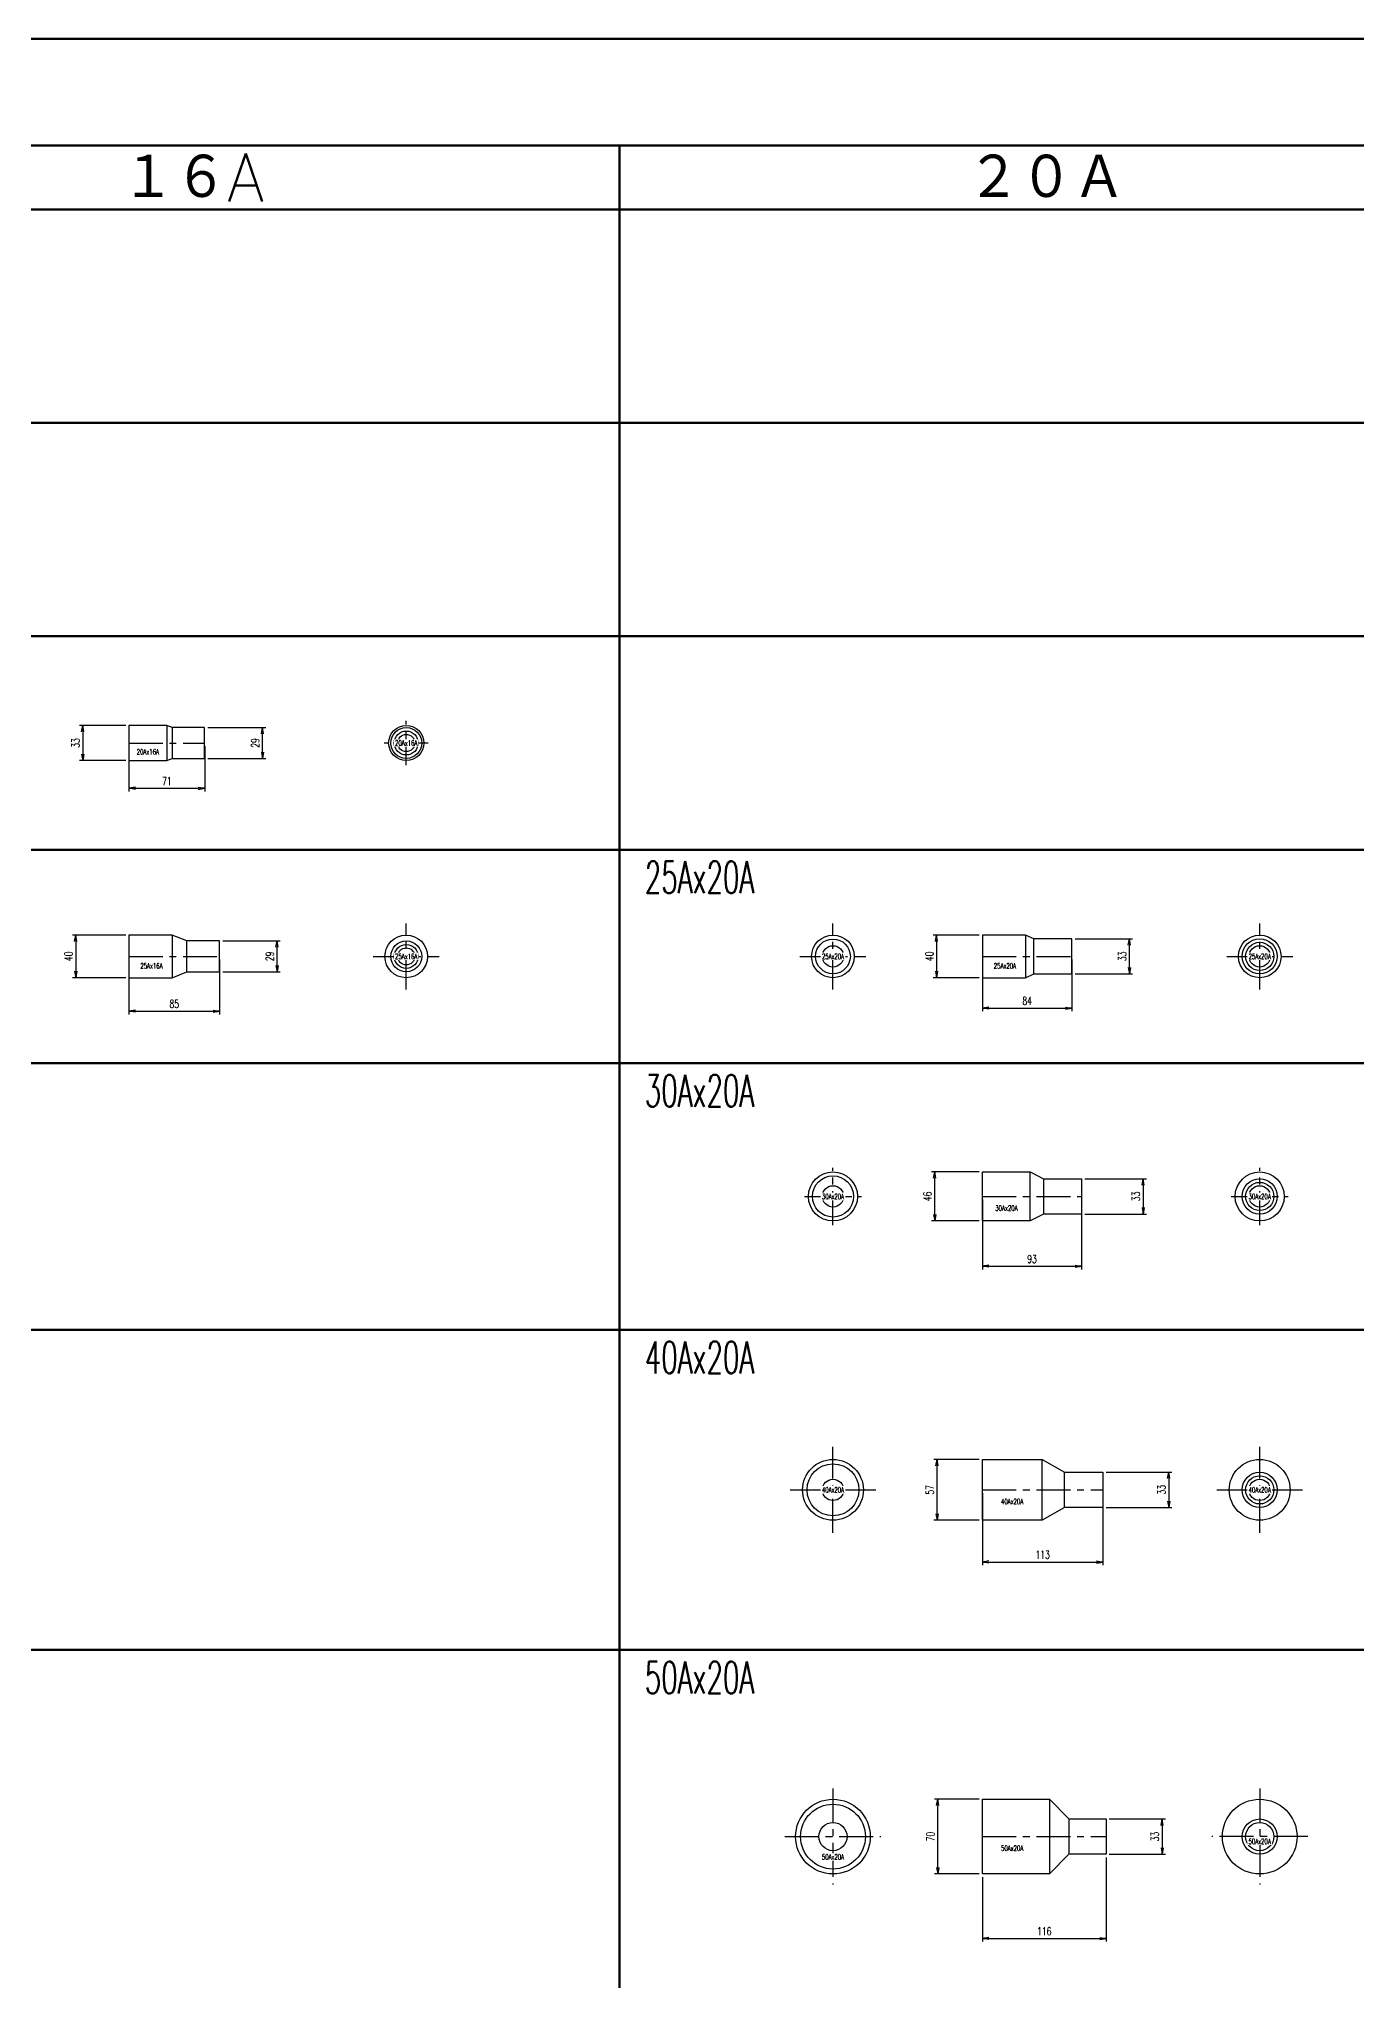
# Model space of a CAD drawing. Header units: millimetres. Extents: x 1711 to 90196, y -23291 to 8516.
# Drawn here: x 5641 to 6876, y -212 to 1608 of the extents above; entities that cross this region are included whole.
import ezdxf

# ---------------------------------------------------------------- set-up
doc = ezdxf.new("R2010")
doc.units = ezdxf.units.MM
doc.header["$PDMODE"] = 35
doc.linetypes.add('CENTER', pattern=[50.8, 31.75, -6.35, 6.35, -6.35])
doc.layers.add('line', color=153, linetype='Continuous', lineweight=50)
for name, color, linetype in [('寸法', 2, 'Continuous'), ('配管-CVP', 4, 'Continuous'), ('＃配管（PVC)', 21, 'Continuous')]:
    doc.layers.add(name, color=color, linetype=linetype)
doc.styles.add('kpk', font='romans.shx', dxfattribs={"width": 0.7, "bigfont": 'extfont2.shx'})
doc.styles.get("Standard").update_dxf_attribs({"font": 'romans.shx', "bigfont": 'extfont.shx'})
doc.dimstyles.new('KPK-3', dxfattribs={"dimscale": 3, "dimtxt": 2.5, "dimasz": 2, "dimexe": 1, "dimexo": 1, "dimgap": 1, "dimtad": 3, "dimdec": 1, "dimdsep": 46, "dimtxsty": 'kpk', "dimblk": 'OPEN', "dimcen": 2.5, "dimclrd": 2, "dimclre": 2, "dimclrt": 4, "dimadec": 1, "dimazin": 2, "dimtfac": 1, "dimtdec": 1, "dimtmove": 0, "dimatfit": 2, "dimldrblk": 'OPEN', "dimfxl": 0, "dimlwd": -1, "dimlwe": -1, "dimarcsym": 0})

# ---------------------------------------------------------------- blocks, each defined once
blk = doc.blocks.new('_Open')
at = {"color": 0, "linetype": 'ByBlock', "lineweight": -2}
for p, q in [((-1, 0.17), (0, 0)), ((-1, -0.17), (0, 0)), ((0, 0), (-1, 0))]:
    blk.add_line(p, q, dxfattribs=at)
blk = doc.blocks.new('*D2671')
at = {"layer": 'Defpoints', "color": 0, "transparency": 16777216}
for p in [(5725.4, 947.6), (5796.4, 947.6), (5796.4, 905.1)]:
    blk.add_point(p, dxfattribs=at)
at = {"layer": '寸法', "color": 2, "transparency": 16777216}
for p, q in [((5725.4, 944.6), (5725.4, 902.1)), ((5796.4, 944.6), (5796.4, 902.1)), ((5731.4, 905.1), (5790.4, 905.1))]:
    blk.add_line(p, q, dxfattribs=at)
at = {"layer": '寸法', "color": 2, "transparency": 16777216, "xscale": 6, "yscale": 6, "zscale": 6, "rotation": 180}
blk.add_blockref('_Open', (5725.4, 905.1), dxfattribs=at)
at = {"layer": '寸法', "color": 2, "transparency": 16777216, "xscale": 6, "yscale": 6, "zscale": 6}
blk.add_blockref('_Open', (5796.4, 905.1), dxfattribs=at)
at = {"layer": '寸法', "color": 4, "transparency": 16777216, "insert": (5760.9, 911.9), "char_height": 7.5, "attachment_point": 5, "style": 'kpk', "bg_fill": 3, "box_fill_scale": 1.1, "bg_fill_color": 256, "bg_fill_true_color": 13158600, "bg_fill_transparency": 0}
blk.add_mtext('71', dxfattribs=at)
blk = doc.blocks.new('*D2672')
at = {"layer": 'Defpoints', "color": 0, "transparency": 16777216}
for p in [(5725.4, 747.6), (5810.4, 747.6), (5810.4, 696.2)]:
    blk.add_point(p, dxfattribs=at)
at = {"layer": '寸法', "color": 2, "transparency": 16777216}
for p, q in [((5725.4, 744.6), (5725.4, 693.2)), ((5810.4, 744.6), (5810.4, 693.2)), ((5731.4, 696.2), (5804.4, 696.2))]:
    blk.add_line(p, q, dxfattribs=at)
at = {"layer": '寸法', "color": 2, "transparency": 16777216, "xscale": 6, "yscale": 6, "zscale": 6, "rotation": 180}
blk.add_blockref('_Open', (5725.4, 696.2), dxfattribs=at)
at = {"layer": '寸法', "color": 2, "transparency": 16777216, "xscale": 6, "yscale": 6, "zscale": 6}
blk.add_blockref('_Open', (5810.4, 696.2), dxfattribs=at)
at = {"layer": '寸法', "color": 4, "transparency": 16777216, "insert": (5767.9, 703), "char_height": 7.5, "attachment_point": 5, "style": 'kpk', "bg_fill": 3, "box_fill_scale": 1.1, "bg_fill_color": 256, "bg_fill_true_color": 13158600, "bg_fill_transparency": 0}
blk.add_mtext('85', dxfattribs=at)
blk = doc.blocks.new('*D2673')
at = {"layer": 'Defpoints', "color": 0, "transparency": 16777216}
for p in [(6525.4, 747.6), (6609.4, 747.6), (6609.4, 699.1)]:
    blk.add_point(p, dxfattribs=at)
at = {"layer": '寸法', "color": 2, "transparency": 16777216}
for p, q in [((6525.4, 744.6), (6525.4, 696.1)), ((6609.4, 744.6), (6609.4, 696.1)), ((6531.4, 699.1), (6603.4, 699.1))]:
    blk.add_line(p, q, dxfattribs=at)
at = {"layer": '寸法', "color": 2, "transparency": 16777216, "xscale": 6, "yscale": 6, "zscale": 6, "rotation": 180}
blk.add_blockref('_Open', (6525.4, 699.1), dxfattribs=at)
at = {"layer": '寸法', "color": 2, "transparency": 16777216, "xscale": 6, "yscale": 6, "zscale": 6}
blk.add_blockref('_Open', (6609.4, 699.1), dxfattribs=at)
at = {"layer": '寸法', "color": 4, "transparency": 16777216, "insert": (6567.4, 705.9), "char_height": 7.5, "attachment_point": 5, "style": 'kpk', "bg_fill": 3, "box_fill_scale": 1.1, "bg_fill_color": 256, "bg_fill_true_color": 13158600, "bg_fill_transparency": 0}
blk.add_mtext('84', dxfattribs=at)
blk = doc.blocks.new('*D2674')
at = {"layer": 'Defpoints', "color": 0, "transparency": 16777216}
for p in [(6525.4, 522.6), (6618.4, 522.6), (6618.4, 457.2)]:
    blk.add_point(p, dxfattribs=at)
at = {"layer": '寸法', "color": 2, "transparency": 16777216}
for p, q in [((6525.4, 519.6), (6525.4, 454.2)), ((6618.4, 519.6), (6618.4, 454.2)), ((6531.4, 457.2), (6612.4, 457.2))]:
    blk.add_line(p, q, dxfattribs=at)
at = {"layer": '寸法', "color": 2, "transparency": 16777216, "xscale": 6, "yscale": 6, "zscale": 6, "rotation": 180}
blk.add_blockref('_Open', (6525.4, 457.2), dxfattribs=at)
at = {"layer": '寸法', "color": 2, "transparency": 16777216, "xscale": 6, "yscale": 6, "zscale": 6}
blk.add_blockref('_Open', (6618.4, 457.2), dxfattribs=at)
at = {"layer": '寸法', "color": 4, "transparency": 16777216, "insert": (6571.9, 463.9), "char_height": 7.5, "attachment_point": 5, "style": 'kpk', "bg_fill": 3, "box_fill_scale": 1.1, "bg_fill_color": 256, "bg_fill_true_color": 13158600, "bg_fill_transparency": 0}
blk.add_mtext('93', dxfattribs=at)
blk = doc.blocks.new('*D2675')
at = {"layer": 'Defpoints', "color": 0, "transparency": 16777216}
for p in [(6525.4, 247.6), (6638.4, 247.6), (6638.4, 179.9)]:
    blk.add_point(p, dxfattribs=at)
at = {"layer": '寸法', "color": 2, "transparency": 16777216}
for p, q in [((6525.4, 244.6), (6525.4, 176.9)), ((6638.4, 244.6), (6638.4, 176.9)), ((6531.4, 179.9), (6632.4, 179.9))]:
    blk.add_line(p, q, dxfattribs=at)
at = {"layer": '寸法', "color": 2, "transparency": 16777216, "xscale": 6, "yscale": 6, "zscale": 6, "rotation": 180}
blk.add_blockref('_Open', (6525.4, 179.9), dxfattribs=at)
at = {"layer": '寸法', "color": 2, "transparency": 16777216, "xscale": 6, "yscale": 6, "zscale": 6}
blk.add_blockref('_Open', (6638.4, 179.9), dxfattribs=at)
at = {"layer": '寸法', "color": 4, "transparency": 16777216, "insert": (6581.9, 186.7), "char_height": 7.5, "attachment_point": 5, "style": 'kpk', "bg_fill": 3, "box_fill_scale": 1.1, "bg_fill_color": 256, "bg_fill_true_color": 13158600, "bg_fill_transparency": 0}
blk.add_mtext('113', dxfattribs=at)
blk = doc.blocks.new('*D2724')
at = {"layer": 'Defpoints', "color": 0, "transparency": 16777216}
for p in [(5725.4, 964.1), (5682.1, 931.1), (5725.4, 931.1)]:
    blk.add_point(p, dxfattribs=at)
at = {"layer": '寸法', "color": 2, "transparency": 16777216}
for p, q in [((5722.4, 964.1), (5679.1, 964.1)), ((5682.1, 958.1), (5682.1, 937.1)), ((5722.4, 931.1), (5679.1, 931.1))]:
    blk.add_line(p, q, dxfattribs=at)
at = {"layer": '寸法', "color": 2, "transparency": 16777216, "xscale": 6, "yscale": 6, "zscale": 6}
for p, rotation in [((5682.1, 964.1), 90), ((5682.1, 931.1), 270)]:
    blk.add_blockref('_Open', p, dxfattribs=dict(at, rotation=rotation))
at = {"layer": '寸法', "color": 4, "transparency": 16777216, "insert": (5675.4, 947.6), "char_height": 7.5, "attachment_point": 5, "rotation": 90, "style": 'kpk', "bg_fill": 3, "box_fill_scale": 1.1, "bg_fill_color": 256, "bg_fill_true_color": 13158600, "bg_fill_transparency": 0}
blk.add_mtext('33', dxfattribs=at)
blk = doc.blocks.new('*D2725')
at = {"layer": 'Defpoints', "color": 0, "transparency": 16777216}
for p in [(5796.4, 962.1), (5850.6, 962.1), (5796.4, 933.1)]:
    blk.add_point(p, dxfattribs=at)
at = {"layer": '寸法', "color": 2, "transparency": 16777216}
for p, q in [((5799.4, 962.1), (5853.6, 962.1)), ((5850.6, 939.1), (5850.6, 956.1)), ((5799.4, 933.1), (5853.6, 933.1))]:
    blk.add_line(p, q, dxfattribs=at)
at = {"layer": '寸法', "color": 2, "transparency": 16777216, "xscale": 6, "yscale": 6, "zscale": 6}
for p, rotation in [((5850.6, 962.1), 90), ((5850.6, 933.1), 270)]:
    blk.add_blockref('_Open', p, dxfattribs=dict(at, rotation=rotation))
at = {"layer": '寸法', "color": 4, "transparency": 16777216, "insert": (5843.8, 947.6), "char_height": 7.5, "attachment_point": 5, "rotation": 90, "style": 'kpk', "bg_fill": 3, "box_fill_scale": 1.1, "bg_fill_color": 256, "bg_fill_true_color": 13158600, "bg_fill_transparency": 0}
blk.add_mtext('29', dxfattribs=at)
blk = doc.blocks.new('*D2726')
at = {"layer": 'Defpoints', "color": 0, "transparency": 16777216}
for p in [(5725.4, 767.6), (5675.5, 727.6), (5725.4, 727.6)]:
    blk.add_point(p, dxfattribs=at)
at = {"layer": '寸法', "color": 2, "transparency": 16777216}
for p, q in [((5722.4, 767.6), (5672.5, 767.6)), ((5675.5, 761.6), (5675.5, 733.6)), ((5722.4, 727.6), (5672.5, 727.6))]:
    blk.add_line(p, q, dxfattribs=at)
at = {"layer": '寸法', "color": 2, "transparency": 16777216, "xscale": 6, "yscale": 6, "zscale": 6}
for p, rotation in [((5675.5, 767.6), 90), ((5675.5, 727.6), 270)]:
    blk.add_blockref('_Open', p, dxfattribs=dict(at, rotation=rotation))
at = {"layer": '寸法', "color": 4, "transparency": 16777216, "insert": (5668.8, 747.6), "char_height": 7.5, "attachment_point": 5, "rotation": 90, "style": 'kpk', "bg_fill": 3, "box_fill_scale": 1.1, "bg_fill_color": 256, "bg_fill_true_color": 13158600, "bg_fill_transparency": 0}
blk.add_mtext('40', dxfattribs=at)
blk = doc.blocks.new('*D2727')
at = {"layer": 'Defpoints', "color": 0, "transparency": 16777216}
for p in [(5810.4, 762.1), (5864.2, 762.1), (5810.4, 733.1)]:
    blk.add_point(p, dxfattribs=at)
at = {"layer": '寸法', "color": 2, "transparency": 16777216}
for p, q in [((5813.4, 762.1), (5867.2, 762.1)), ((5864.2, 739.1), (5864.2, 756.1)), ((5813.4, 733.1), (5867.2, 733.1))]:
    blk.add_line(p, q, dxfattribs=at)
at = {"layer": '寸法', "color": 2, "transparency": 16777216, "xscale": 6, "yscale": 6, "zscale": 6}
for p, rotation in [((5864.2, 762.1), 90), ((5864.2, 733.1), 270)]:
    blk.add_blockref('_Open', p, dxfattribs=dict(at, rotation=rotation))
at = {"layer": '寸法', "color": 4, "transparency": 16777216, "insert": (5857.4, 747.6), "char_height": 7.5, "attachment_point": 5, "rotation": 90, "style": 'kpk', "bg_fill": 3, "box_fill_scale": 1.1, "bg_fill_color": 256, "bg_fill_true_color": 13158600, "bg_fill_transparency": 0}
blk.add_mtext('29', dxfattribs=at)
blk = doc.blocks.new('*D2728')
at = {"layer": 'Defpoints', "color": 0, "transparency": 16777216}
for p in [(6525.4, 767.6), (6482.4, 727.6), (6525.4, 727.6)]:
    blk.add_point(p, dxfattribs=at)
at = {"layer": '寸法', "color": 2, "transparency": 16777216}
for p, q in [((6522.4, 767.6), (6479.4, 767.6)), ((6482.4, 761.6), (6482.4, 733.6)), ((6522.4, 727.6), (6479.4, 727.6))]:
    blk.add_line(p, q, dxfattribs=at)
at = {"layer": '寸法', "color": 2, "transparency": 16777216, "xscale": 6, "yscale": 6, "zscale": 6}
for p, rotation in [((6482.4, 767.6), 90), ((6482.4, 727.6), 270)]:
    blk.add_blockref('_Open', p, dxfattribs=dict(at, rotation=rotation))
at = {"layer": '寸法', "color": 4, "transparency": 16777216, "insert": (6475.7, 747.6), "char_height": 7.5, "attachment_point": 5, "rotation": 90, "style": 'kpk', "bg_fill": 3, "box_fill_scale": 1.1, "bg_fill_color": 256, "bg_fill_true_color": 13158600, "bg_fill_transparency": 0}
blk.add_mtext('40', dxfattribs=at)
blk = doc.blocks.new('*D2729')
at = {"layer": 'Defpoints', "color": 0, "transparency": 16777216}
for p in [(6609.4, 764.1), (6663.2, 764.1), (6609.4, 731.1)]:
    blk.add_point(p, dxfattribs=at)
at = {"layer": '寸法', "color": 2, "transparency": 16777216}
for p, q in [((6612.4, 764.1), (6666.2, 764.1)), ((6663.2, 737.1), (6663.2, 758.1)), ((6612.4, 731.1), (6666.2, 731.1))]:
    blk.add_line(p, q, dxfattribs=at)
at = {"layer": '寸法', "color": 2, "transparency": 16777216, "xscale": 6, "yscale": 6, "zscale": 6}
for p, rotation in [((6663.2, 764.1), 90), ((6663.2, 731.1), 270)]:
    blk.add_blockref('_Open', p, dxfattribs=dict(at, rotation=rotation))
at = {"layer": '寸法', "color": 4, "transparency": 16777216, "insert": (6656.5, 747.6), "char_height": 7.5, "attachment_point": 5, "rotation": 90, "style": 'kpk', "bg_fill": 3, "box_fill_scale": 1.1, "bg_fill_color": 256, "bg_fill_true_color": 13158600, "bg_fill_transparency": 0}
blk.add_mtext('33', dxfattribs=at)
blk = doc.blocks.new('*D2730')
at = {"layer": 'Defpoints', "color": 0, "transparency": 16777216}
for p in [(6480.7, 545.6), (6525.4, 545.6), (6525.4, 499.6)]:
    blk.add_point(p, dxfattribs=at)
at = {"layer": '寸法', "color": 2, "transparency": 16777216}
for p, q in [((6522.4, 545.6), (6477.7, 545.6)), ((6480.7, 505.6), (6480.7, 539.6)), ((6522.4, 499.6), (6477.7, 499.6))]:
    blk.add_line(p, q, dxfattribs=at)
at = {"layer": '寸法', "color": 2, "transparency": 16777216, "xscale": 6, "yscale": 6, "zscale": 6}
for p, rotation in [((6480.7, 545.6), 90), ((6480.7, 499.6), 270)]:
    blk.add_blockref('_Open', p, dxfattribs=dict(at, rotation=rotation))
at = {"layer": '寸法', "color": 4, "transparency": 16777216, "insert": (6473.9, 522.6), "char_height": 7.5, "attachment_point": 5, "rotation": 90, "style": 'kpk', "bg_fill": 3, "box_fill_scale": 1.1, "bg_fill_color": 256, "bg_fill_true_color": 13158600, "bg_fill_transparency": 0}
blk.add_mtext('46', dxfattribs=at)
blk = doc.blocks.new('*D2731')
at = {"layer": 'Defpoints', "color": 0, "transparency": 16777216}
for p in [(6618.4, 539.1), (6618.4, 506.1), (6676.1, 506.1)]:
    blk.add_point(p, dxfattribs=at)
at = {"layer": '寸法', "color": 2, "transparency": 16777216}
for p, q in [((6621.4, 539.1), (6679.1, 539.1)), ((6676.1, 533.1), (6676.1, 512.1)), ((6621.4, 506.1), (6679.1, 506.1))]:
    blk.add_line(p, q, dxfattribs=at)
at = {"layer": '寸法', "color": 2, "transparency": 16777216, "xscale": 6, "yscale": 6, "zscale": 6}
for p, rotation in [((6676.1, 539.1), 90), ((6676.1, 506.1), 270)]:
    blk.add_blockref('_Open', p, dxfattribs=dict(at, rotation=rotation))
at = {"layer": '寸法', "color": 4, "transparency": 16777216, "insert": (6669.3, 522.6), "char_height": 7.5, "attachment_point": 5, "rotation": 90, "style": 'kpk', "bg_fill": 3, "box_fill_scale": 1.1, "bg_fill_color": 256, "bg_fill_true_color": 13158600, "bg_fill_transparency": 0}
blk.add_mtext('33', dxfattribs=at)
blk = doc.blocks.new('*D2732')
at = {"layer": 'Defpoints', "color": 0, "transparency": 16777216}
for p in [(6482.9, 276.1), (6525.4, 276.1), (6525.4, 219.1)]:
    blk.add_point(p, dxfattribs=at)
at = {"layer": '寸法', "color": 2, "transparency": 16777216}
for p, q in [((6522.4, 276.1), (6479.9, 276.1)), ((6482.9, 225.1), (6482.9, 270.1)), ((6522.4, 219.1), (6479.9, 219.1))]:
    blk.add_line(p, q, dxfattribs=at)
at = {"layer": '寸法', "color": 2, "transparency": 16777216, "xscale": 6, "yscale": 6, "zscale": 6}
for p, rotation in [((6482.9, 276.1), 90), ((6482.9, 219.1), 270)]:
    blk.add_blockref('_Open', p, dxfattribs=dict(at, rotation=rotation))
at = {"layer": '寸法', "color": 4, "transparency": 16777216, "insert": (6476.2, 247.6), "char_height": 7.5, "attachment_point": 5, "rotation": 90, "style": 'kpk', "bg_fill": 3, "box_fill_scale": 1.1, "bg_fill_color": 256, "bg_fill_true_color": 13158600, "bg_fill_transparency": 0}
blk.add_mtext('57', dxfattribs=at)
blk = doc.blocks.new('*D2733')
at = {"layer": 'Defpoints', "color": 0, "transparency": 16777216}
for p in [(6638.4, 264.1), (6638.4, 231.1), (6700.1, 231.1)]:
    blk.add_point(p, dxfattribs=at)
at = {"layer": '寸法', "color": 2, "transparency": 16777216}
for p, q in [((6641.4, 264.1), (6703.1, 264.1)), ((6700.1, 258.1), (6700.1, 237.1)), ((6641.4, 231.1), (6703.1, 231.1))]:
    blk.add_line(p, q, dxfattribs=at)
at = {"layer": '寸法', "color": 2, "transparency": 16777216, "xscale": 6, "yscale": 6, "zscale": 6}
for p, rotation in [((6700.1, 264.1), 90), ((6700.1, 231.1), 270)]:
    blk.add_blockref('_Open', p, dxfattribs=dict(at, rotation=rotation))
at = {"layer": '寸法', "color": 4, "transparency": 16777216, "insert": (6693.3, 247.6), "char_height": 7.5, "attachment_point": 5, "rotation": 90, "style": 'kpk', "bg_fill": 3, "box_fill_scale": 1.1, "bg_fill_color": 256, "bg_fill_true_color": 13158600, "bg_fill_transparency": 0}
blk.add_mtext('33', dxfattribs=at)
blk = doc.blocks.new('A$C425C3AA9')
at = {"layer": '＃配管（PVC)', "color": 2, "linetype": 'CENTER'}
for p, q in [((0, -40.21875), (0, 40.21875)), ((-40.21875, 0), (40.21875, 0))]:
    blk.add_line(p, q, dxfattribs=at)
at = {"layer": '＃配管（PVC)', "color": 0, "linetype": 'ByBlock'}
for radius in [28.5, 24.35, 10]:
    blk.add_circle((0, 0), radius, dxfattribs=at)
at = {"layer": 'Defpoints', "color": 6, "linetype": 'ByBlock', "insert": (0, 0), "char_height": 5, "attachment_point": 5, "style": 'kpk', "bg_fill": 3, "box_fill_scale": 1.2, "bg_fill_color": 256, "bg_fill_transparency": 0}
blk.add_mtext('{\\W0.6;40Ax20A}', dxfattribs=at)
blk = doc.blocks.new('A$C42C22A12')
at = {"layer": '＃配管（PVC)', "color": 0, "linetype": 'ByBlock'}
for p, q in [((56, -28.5), (56, 28.5)), ((77, -16.5), (77, 16.5))]:
    blk.add_line(p, q, dxfattribs=at)
at = {"layer": '＃配管（PVC)', "color": 2, "linetype": 'CENTER'}
blk.add_line((0, 0), (113, 0), dxfattribs=at)
at = {"layer": '＃配管（PVC)', "color": 0, "linetype": 'ByBlock'}
blk.add_lwpolyline([(77, 16.5), (113, 16.5), (113, -16.5), (77, -16.5), (56, -28.5), (0, -28.5), (0, 28.5), (56, 28.5)], close=True, dxfattribs=at)
at = {"layer": 'Defpoints', "color": 6, "linetype": 'ByBlock', "insert": (28, -10.9), "char_height": 5, "attachment_point": 5, "style": 'kpk', "bg_fill": 3, "box_fill_scale": 1.2, "bg_fill_color": 256, "bg_fill_transparency": 0}
blk.add_mtext('{\\W0.6;40Ax20A}', dxfattribs=at)
blk = doc.blocks.new('A$C255102AB')
at = {"layer": '＃配管（PVC)', "color": 2, "linetype": 'CENTER'}
for p, q in [((0, -40.21875), (0, 40.21875)), ((-40.21875, 0), (40.21875, 0))]:
    blk.add_line(p, q, dxfattribs=at)
at = {"layer": '＃配管（PVC)', "color": 0, "linetype": 'ByBlock'}
for radius in [28.5, 16.5, 13.225, 10]:
    blk.add_circle((0, 0), radius, dxfattribs=at)
at = {"layer": 'Defpoints', "color": 6, "linetype": 'ByBlock', "insert": (0, 0), "char_height": 5, "attachment_point": 5, "style": 'kpk', "bg_fill": 3, "box_fill_scale": 1.2, "bg_fill_color": 256, "bg_fill_transparency": 0}
blk.add_mtext('{\\W0.6;40Ax20A}', dxfattribs=at)
blk = doc.blocks.new('A$C772C7C2E')
at = {"layer": '＃配管（PVC)', "color": 2, "linetype": 'CENTER'}
for p, q in [((0, -26.8125), (0, 26.8125)), ((-26.8125, 0), (26.8125, 0))]:
    blk.add_line(p, q, dxfattribs=at)
at = {"layer": '＃配管（PVC)', "color": 0, "linetype": 'ByBlock'}
for radius in [23, 19.3, 10]:
    blk.add_circle((0, 0), radius, dxfattribs=at)
at = {"layer": 'Defpoints', "color": 6, "linetype": 'ByBlock', "insert": (0, 0), "char_height": 5, "attachment_point": 5, "style": 'kpk', "bg_fill": 3, "box_fill_scale": 1.2, "bg_fill_color": 256, "bg_fill_transparency": 0}
blk.add_mtext('{\\W0.6;30Ax20A}', dxfattribs=at)
blk = doc.blocks.new('A$C02857DB4')
at = {"layer": '＃配管（PVC)', "color": 0, "linetype": 'ByBlock'}
for p, q in [((44.8, -23), (44.8, 23)), ((57.2, 16.5), (57.2, -16.5))]:
    blk.add_line(p, q, dxfattribs=at)
at = {"layer": '＃配管（PVC)', "color": 2, "linetype": 'CENTER'}
blk.add_line((0, 0), (93, 0), dxfattribs=at)
at = {"layer": '＃配管（PVC)', "color": 0, "linetype": 'ByBlock'}
blk.add_lwpolyline([(93, -16.5), (57.2, -16.5), (44.8, -23), (0, -23), (0, 23), (44.8, 23), (57.2, 16.5), (93, 16.5)], close=True, dxfattribs=at)
at = {"layer": 'Defpoints', "color": 6, "linetype": 'ByBlock', "insert": (22.6, -10.9), "char_height": 5, "attachment_point": 5, "style": 'kpk', "bg_fill": 3, "box_fill_scale": 1.2, "bg_fill_color": 256, "bg_fill_transparency": 0}
blk.add_mtext('{\\W0.6;30Ax20A}', dxfattribs=at)
blk = doc.blocks.new('A$C2CD0685A')
at = {"layer": '＃配管（PVC)', "color": 2, "linetype": 'CENTER'}
for p, q in [((0, -26.8125), (0, 26.8125)), ((-26.8125, 0), (26.8125, 0))]:
    blk.add_line(p, q, dxfattribs=at)
at = {"layer": '＃配管（PVC)', "color": 0, "linetype": 'ByBlock'}
for radius in [23, 16.5, 13.225, 10]:
    blk.add_circle((0, 0), radius, dxfattribs=at)
at = {"layer": 'Defpoints', "color": 6, "linetype": 'ByBlock', "insert": (0, 0), "char_height": 5, "attachment_point": 5, "style": 'kpk', "bg_fill": 3, "box_fill_scale": 1.2, "bg_fill_color": 256, "bg_fill_transparency": 0}
blk.add_mtext('{\\W0.6;30Ax20A}', dxfattribs=at)
blk = doc.blocks.new('A$C2D085D08')
at = {"layer": '＃配管（PVC)', "color": 2, "linetype": 'CENTER'}
for p, q in [((0, -30.9375), (0, 30.9375)), ((-30.9375, 0), (30.9375, 0))]:
    blk.add_line(p, q, dxfattribs=at)
at = {"layer": '＃配管（PVC)', "color": 0, "linetype": 'ByBlock'}
for radius in [20, 16.275, 10]:
    blk.add_circle((0, 0), radius, dxfattribs=at)
at = {"layer": 'Defpoints', "color": 6, "linetype": 'ByBlock', "insert": (0, 0), "char_height": 5, "attachment_point": 5, "style": 'kpk', "bg_fill": 3, "box_fill_scale": 1.2, "bg_fill_color": 256, "bg_fill_transparency": 0}
blk.add_mtext('{\\W0.6;25Ax20A}', dxfattribs=at)
blk = doc.blocks.new('A$C4C385BE2')
at = {"layer": '＃配管（PVC)', "color": 0, "linetype": 'ByBlock'}
for p, q in [((40.6, 20), (40.6, -20)), ((48.4, -16.5), (48.4, 16.5))]:
    blk.add_line(p, q, dxfattribs=at)
at = {"layer": '＃配管（PVC)', "color": 2, "linetype": 'CENTER'}
blk.add_line((0, 0), (84, 0), dxfattribs=at)
at = {"layer": '＃配管（PVC)', "color": 0, "linetype": 'ByBlock'}
blk.add_lwpolyline([(48.4, 16.5), (40.6, 20), (0, 20), (0, -20), (40.6, -20), (48.4, -16.5), (84, -16.5), (84, 16.5)], close=True, dxfattribs=at)
at = {"layer": 'Defpoints', "color": 6, "linetype": 'ByBlock', "insert": (21.2, -8.9), "char_height": 5, "attachment_point": 5, "style": 'kpk', "bg_fill": 3, "box_fill_scale": 1.2, "bg_fill_color": 256, "bg_fill_transparency": 0}
blk.add_mtext('{\\W0.6;25Ax20A}', dxfattribs=at)
blk = doc.blocks.new('A$C46662952')
at = {"layer": '＃配管（PVC)', "color": 2, "linetype": 'CENTER'}
for p, q in [((0, -30.9375), (0, 30.9375)), ((-30.9375, 0), (30.9375, 0))]:
    blk.add_line(p, q, dxfattribs=at)
at = {"layer": '＃配管（PVC)', "color": 0, "linetype": 'ByBlock'}
for radius in [20, 16.5, 13.225, 10]:
    blk.add_circle((0, 0), radius, dxfattribs=at)
at = {"layer": 'Defpoints', "color": 6, "linetype": 'ByBlock', "insert": (0, 0), "char_height": 5, "attachment_point": 5, "style": 'kpk', "bg_fill": 3, "box_fill_scale": 1.2, "bg_fill_color": 256, "bg_fill_transparency": 0}
blk.add_mtext('{\\W0.6;25Ax20A}', dxfattribs=at)
blk = doc.blocks.new('A$C311C31C2')
at = {"layer": '＃配管（PVC)', "color": 0, "linetype": 'ByBlock'}
for p, q in [((40.6, 20), (40.6, -20)), ((54.4, -14.5), (54.4, 14.5))]:
    blk.add_line(p, q, dxfattribs=at)
at = {"layer": '＃配管（PVC)', "color": 2, "linetype": 'CENTER'}
blk.add_line((0, 0), (85, 0), dxfattribs=at)
at = {"layer": '＃配管（PVC)', "color": 0, "linetype": 'ByBlock'}
blk.add_lwpolyline([(54.4, 14.5), (40.6, 20), (0, 20), (0, -20), (40.6, -20), (54.4, -14.5), (85, -14.5), (85, 14.5)], close=True, dxfattribs=at)
at = {"layer": 'Defpoints', "color": 6, "linetype": 'ByBlock', "insert": (21.2, -8.9), "char_height": 5, "attachment_point": 5, "style": 'kpk', "bg_fill": 3, "box_fill_scale": 1.2, "bg_fill_color": 256, "bg_fill_transparency": 0}
blk.add_mtext('{\\W0.6;25Ax16A}', dxfattribs=at)
blk = doc.blocks.new('A$C19BA026A')
at = {"layer": '＃配管（PVC)', "color": 2, "linetype": 'CENTER'}
for p, q in [((0, -30.9375), (0, 30.9375)), ((-30.9375, 0), (30.9375, 0))]:
    blk.add_line(p, q, dxfattribs=at)
at = {"layer": '＃配管（PVC)', "color": 0, "linetype": 'ByBlock'}
for radius in [20, 14.5, 11.2, 8]:
    blk.add_circle((0, 0), radius, dxfattribs=at)
at = {"layer": 'Defpoints', "color": 6, "linetype": 'ByBlock', "insert": (0, 0), "char_height": 5, "attachment_point": 5, "style": 'kpk', "bg_fill": 3, "box_fill_scale": 1.2, "bg_fill_color": 256, "bg_fill_transparency": 0}
blk.add_mtext('{\\W0.6;25Ax16A}', dxfattribs=at)
blk = doc.blocks.new('A$C143D68BC')
at = {"layer": '＃配管（PVC)', "color": 2, "linetype": 'CENTER'}
blk.add_line((0, 0), (71, 0), dxfattribs=at)
at = {"layer": '＃配管（PVC)', "color": 0, "linetype": 'ByBlock'}
for p, q in [((35.5, 16.5), (35.5, -16.5)), ((40.5, 14.5), (40.5, -14.5))]:
    blk.add_line(p, q, dxfattribs=at)
blk.add_lwpolyline([(71, 14.5), (40.5, 14.5), (35.5, 16.5), (0, 16.5), (0, -16.5), (35.5, -16.5), (40.5, -14.5), (71, -14.5)], close=True, dxfattribs=at)
at = {"layer": 'Defpoints', "color": 6, "linetype": 'ByBlock', "insert": (17.8, -8.2), "char_height": 5, "attachment_point": 5, "style": 'kpk', "bg_fill": 3, "box_fill_scale": 1.2, "bg_fill_color": 256, "bg_fill_transparency": 0}
blk.add_mtext('{\\W0.6;20Ax16A}', dxfattribs=at)
blk = doc.blocks.new('A$C36EA5982')
at = {"layer": '＃配管（PVC)', "color": 2, "linetype": 'CENTER'}
for p, q in [((0, -20.625), (0, 20.625)), ((20.625, 0), (-20.625, 0))]:
    blk.add_line(p, q, dxfattribs=at)
at = {"layer": '＃配管（PVC)', "color": 0, "linetype": 'ByBlock'}
for radius in [16.5, 14.5, 11.2, 8]:
    blk.add_circle((0, 0), radius, dxfattribs=at)
at = {"layer": 'Defpoints', "color": 6, "linetype": 'ByBlock', "insert": (0, 0), "char_height": 5, "attachment_point": 5, "style": 'kpk', "bg_fill": 3, "box_fill_scale": 1.2, "bg_fill_color": 256, "bg_fill_transparency": 0}
blk.add_mtext('{\\W0.6;20Ax16A}', dxfattribs=at)
blk = doc.blocks.new('A$Cdf689383')
at = {"layer": 'line'}
for p, q in [((2520, -100), (14020, -100)), ((4120, -100), (4120, -7210))]:
    blk.add_line(p, q, dxfattribs=at)
for points in [[(2520, -160), (2460, 0), (14020, 0), (14020, -7210), (2460, -7210), (2460, 0), (1260, 0), (1260, -7210)], [(0, -160), (1260, -160), (2460, -160), (14020, -160)], [(0, -360), (1260, -360), (2460, -360), (14020, -360)], [(0, -560), (1260, -560), (2460, -560), (14020, -560)], [(0, -760), (1260, -760), (2460, -760), (14020, -760)], [(0, -960), (1260, -960), (2460, -960), (14020, -960)], [(0, -1210), (1260, -1210), (2460, -1210), (14020, -1210)], [(0, -1510), (1260, -1510), (2460, -1510), (14020, -1510)]]:
    blk.add_lwpolyline(points, dxfattribs=at)
for s, insert, char_height, attachment_point in [('１６A', (3720, -130), 45, 5), ('２０Ａ', (4520, -130), 45, 5), ('{\\W0.6;25Ax20A}', (4143.6, -785.9), 30, 4), ('{\\W0.6;30Ax20A}', (4143.6, -985.9), 30, 4), ('{\\W0.6;40Ax20A}', (4143.6, -1235.9), 30, 4), ('{\\W0.6;50Ax20A}', (4143.6, -1535.9), 30, 4)]:
    blk.add_mtext(s, dxfattribs=dict(at, insert=insert, char_height=char_height, attachment_point=attachment_point))
blk = doc.blocks.new('A$C4bfa985d')
at = {"layer": '＃配管（PVC)', "color": 0, "linetype": 'ByBlock'}
for p, q in [((63, 35), (63, -35)), ((81, 16.5), (81, -16.5))]:
    blk.add_line(p, q, dxfattribs=at)
at = {"layer": '＃配管（PVC)', "color": 2, "linetype": 'CENTER'}
blk.add_line((0, 0), (116, 0), dxfattribs=at)
at = {"layer": 'Defpoints', "color": 6, "linetype": 'ByBlock', "insert": (28, -10.9), "char_height": 5, "attachment_point": 5, "style": 'kpk', "bg_fill": 3, "box_fill_scale": 1.2, "bg_fill_color": 256, "bg_fill_transparency": 0}
blk.add_mtext('{\\W0.6;50Ax20A}', dxfattribs=at)
at = {"layer": '＃配管（PVC)', "color": 0, "linetype": 'ByBlock'}
blk.add_lwpolyline([(63, 35), (81, 16.5), (116, 16.5), (116, -16.5), (81, -16.5), (63, -35), (0, -35), (0, 35)], close=True, dxfattribs=at)
blk = doc.blocks.new('A$Ca83a047e')
at = {"layer": '＃配管（PVC)', "color": 2, "linetype": 'CENTER'}
for p, q in [((0, 45), (0, -45)), ((-45, 0), (45, 0))]:
    blk.add_line(p, q, dxfattribs=at)
at = {"layer": '＃配管（PVC)', "color": 0, "linetype": 'ByBlock'}
for radius in [35, 30.4]:
    blk.add_circle((0, 0), radius, dxfattribs=at)
at = {"layer": 'Defpoints', "color": 6, "linetype": 'ByBlock', "insert": (0, -19.1), "char_height": 5, "attachment_point": 5, "style": 'kpk', "bg_fill": 3, "box_fill_scale": 1.2, "bg_fill_color": 256, "bg_fill_transparency": 0}
blk.add_mtext('{\\W0.6;50Ax20A}', dxfattribs=at)
at = {"layer": '＃配管（PVC)', "color": 0, "linetype": 'ByBlock'}
blk.add_circle((0, 0), 13.2, dxfattribs=at)
blk = doc.blocks.new('A$C1a5285f2')
at = {"layer": '＃配管（PVC)', "color": 2, "linetype": 'CENTER'}
for p, q in [((0, 45), (0, -45)), ((45, 0), (-45, 0))]:
    blk.add_line(p, q, dxfattribs=at)
at = {"layer": '＃配管（PVC)', "color": 0, "linetype": 'ByBlock'}
for radius in [35, 16.5, 13.2]:
    blk.add_circle((0, 0), radius, dxfattribs=at)
at = {"layer": 'Defpoints', "color": 6, "linetype": 'ByBlock', "insert": (0, -4.5), "char_height": 5, "attachment_point": 5, "style": 'kpk', "bg_fill": 3, "box_fill_scale": 1.2, "bg_fill_color": 256, "bg_fill_transparency": 0}
blk.add_mtext('{\\W0.6;50Ax20A}', dxfattribs=at)
blk = doc.blocks.new('*D3174')
at = {"layer": 'Defpoints', "color": 0, "linetype": 'ByBlock', "transparency": 16777216}
for p in [(6483.5, -42.4), (6525.4, -42.4), (6525.4, -112.4)]:
    blk.add_point(p, dxfattribs=at)
at = {"layer": '寸法', "color": 2, "transparency": 16777216}
for p, q in [((6522.4, -42.4), (6480.5, -42.4)), ((6483.5, -106.4), (6483.5, -48.4)), ((6522.4, -112.4), (6480.5, -112.4))]:
    blk.add_line(p, q, dxfattribs=at)
at = {"layer": '寸法', "color": 2, "linetype": 'ByBlock', "transparency": 16777216, "xscale": 6, "yscale": 6, "zscale": 6}
for p, rotation in [((6483.5, -42.4), 90), ((6483.5, -112.4), 270)]:
    blk.add_blockref('_Open', p, dxfattribs=dict(at, rotation=rotation))
at = {"layer": '寸法', "color": 4, "linetype": 'ByBlock', "transparency": 16777216, "insert": (6476.7, -77.4), "char_height": 7.5, "attachment_point": 5, "rotation": 90, "style": 'kpk', "bg_fill": 3, "box_fill_scale": 1.1, "bg_fill_color": 256, "bg_fill_true_color": 13158600, "bg_fill_transparency": 0}
blk.add_mtext('70', dxfattribs=at)
blk = doc.blocks.new('*D3175')
at = {"layer": 'Defpoints', "color": 0, "linetype": 'ByBlock', "transparency": 16777216}
for p in [(6641.4, -93.9), (6525.4, -112.4), (6641.4, -172.9)]:
    blk.add_point(p, dxfattribs=at)
at = {"layer": '寸法', "color": 2, "transparency": 16777216}
for p, q in [((6641.4, -96.9), (6641.4, -175.9)), ((6525.4, -115.4), (6525.4, -175.9)), ((6531.4, -172.9), (6635.4, -172.9))]:
    blk.add_line(p, q, dxfattribs=at)
at = {"layer": '寸法', "color": 2, "linetype": 'ByBlock', "transparency": 16777216, "xscale": 6, "yscale": 6, "zscale": 6, "rotation": 180}
blk.add_blockref('_Open', (6525.4, -172.9), dxfattribs=at)
at = {"layer": '寸法', "color": 2, "linetype": 'ByBlock', "transparency": 16777216, "xscale": 6, "yscale": 6, "zscale": 6}
blk.add_blockref('_Open', (6641.4, -172.9), dxfattribs=at)
at = {"layer": '寸法', "color": 4, "linetype": 'ByBlock', "transparency": 16777216, "insert": (6583.4, -166.2), "char_height": 7.5, "attachment_point": 5, "style": 'kpk', "bg_fill": 3, "box_fill_scale": 1.1, "bg_fill_color": 256, "bg_fill_true_color": 13158600, "bg_fill_transparency": 0}
blk.add_mtext('116', dxfattribs=at)
blk = doc.blocks.new('*D3176')
at = {"layer": 'Defpoints', "color": 0, "linetype": 'ByBlock', "transparency": 16777216}
for p in [(6641.4, -60.9), (6641.4, -93.9), (6694, -93.9)]:
    blk.add_point(p, dxfattribs=at)
at = {"layer": '寸法', "color": 2, "transparency": 16777216}
for p, q in [((6644.4, -60.9), (6697, -60.9)), ((6694, -66.9), (6694, -87.9)), ((6644.4, -93.9), (6697, -93.9))]:
    blk.add_line(p, q, dxfattribs=at)
at = {"layer": '寸法', "color": 2, "linetype": 'ByBlock', "transparency": 16777216, "xscale": 6, "yscale": 6, "zscale": 6}
for p, rotation in [((6694, -60.9), 90), ((6694, -93.9), 270)]:
    blk.add_blockref('_Open', p, dxfattribs=dict(at, rotation=rotation))
at = {"layer": '寸法', "color": 4, "linetype": 'ByBlock', "transparency": 16777216, "insert": (6687.2, -77.4), "char_height": 7.5, "attachment_point": 5, "rotation": 90, "style": 'kpk', "bg_fill": 3, "box_fill_scale": 1.1, "bg_fill_color": 256, "bg_fill_true_color": 13158600, "bg_fill_transparency": 0}
blk.add_mtext('33', dxfattribs=at)

msp = doc.modelspace()

# ---------------------------------------------------------------- block references
at = {"layer": '配管-CVP'}
for name, p in [('A$C36EA5982', (5985.3602, 947.5677)), ('A$C19BA026A', (5985.3602, 747.5677)), ('A$C2D085D08', (6385.3602, 747.5677)), ('A$C46662952', (6785.3602, 747.5677)), ('A$C772C7C2E', (6385.3602, 522.5677)), ('A$C2CD0685A', (6785.3602, 522.5677)), ('A$C425C3AA9', (6385.3602, 247.5677)), ('A$C255102AB', (6785.3602, 247.5677))]:
    msp.add_blockref(name, p, dxfattribs=at)

# ---------------------------------------------------------------- dimensions: what is measured, and where the dimension line sits
at = {"layer": '寸法'}
for base, p1, p2, picture, middle in [((5796.3602, 905.1307), (5725.3602, 947.5677), (5796.3602, 947.5677), '*D2671', (5760.8602, 911.8807)), ((5810.3602, 696.2372), (5725.3602, 747.5677), (5810.3602, 747.5677), '*D2672', (5767.8602, 702.9872)), ((6609.3602, 699.1201), (6525.3602, 747.5677), (6609.3602, 747.5677), '*D2673', (6567.3602, 705.8701)), ((6618.3602, 457.1705), (6525.3602, 522.5677), (6618.3602, 522.5677), '*D2674', (6571.8602, 463.9205)), ((6638.3602, 179.938), (6525.3602, 247.5677), (6638.3602, 247.5677), '*D2675', (6581.8602, 186.688))]:
    dim = msp.add_linear_dim(base=base, p1=p1, p2=p2, dimstyle='KPK-3', dxfattribs=at)
    dim.commit()
    dim.dimension.update_dxf_attribs({"geometry": picture, "text_midpoint": middle})

# ---------------------------------------------------------------- next in the draw order: dimensions: what is measured, and where the dimension line sits
for base, p1, p2, picture, middle in [((5682.1187, 931.0677), (5725.3602, 964.0677), (5725.3602, 931.0677), '*D2724', (5675.3687, 947.5677)), ((5850.5882, 962.0677), (5796.3602, 933.0677), (5796.3602, 962.0677), '*D2725', (5843.8382, 947.5677)), ((5675.5105, 727.5677), (5725.3602, 767.5677), (5725.3602, 727.5677), '*D2726', (5668.7605, 747.5677)), ((6482.4235, 727.5677), (6525.3602, 767.5677), (6525.3602, 727.5677), '*D2728', (6475.6735, 747.5677)), ((5864.1684, 762.0677), (5810.3602, 733.0677), (5810.3602, 762.0677), '*D2727', (5857.4184, 747.5677)), ((6663.2016, 764.0677), (6609.3602, 731.0677), (6609.3602, 764.0677), '*D2729', (6656.4516, 747.5677)), ((6480.6905, 545.5677), (6525.3602, 499.5677), (6525.3602, 545.5677), '*D2730', (6473.9405, 522.5677)), ((6676.0865, 506.0677), (6618.3602, 539.0677), (6618.3602, 506.0677), '*D2731', (6669.3365, 522.5677)), ((6482.903, 276.0677), (6525.3602, 219.0677), (6525.3602, 276.0677), '*D2732', (6476.153, 247.5677)), ((6700.0716, 231.0677), (6638.3602, 264.0677), (6638.3602, 231.0677), '*D2733', (6693.3216, 247.5677))]:
    dim = msp.add_linear_dim(base=base, p1=p1, p2=p2, angle=90, dimstyle='KPK-3', dxfattribs=at)
    dim.commit()
    dim.dimension.update_dxf_attribs({"geometry": picture, "text_midpoint": middle})

# ---------------------------------------------------------------- next in the draw order: block references
at = {"layer": '配管-CVP'}
for name, p in [('A$C143D68BC', (5725.3602, 947.5677)), ('A$C311C31C2', (5725.3602, 747.5677)), ('A$C4C385BE2', (6525.3602, 747.5677)), ('A$C02857DB4', (6525.3602, 522.5677)), ('A$C42C22A12', (6525.3602, 247.5677))]:
    msp.add_blockref(name, p, dxfattribs=at)

# ---------------------------------------------------------------- next in the draw order: block references
at = {"layer": 'line', "linetype": 'ByBlock'}
msp.add_blockref('A$Cdf689383', (2065.3602, 1607.5677), dxfattribs=at)

# ---------------------------------------------------------------- next in the draw order: block references
at = {"layer": '配管-CVP'}
for name, p in [('A$Ca83a047e', (6385.3602, -77.4323)), ('A$C1a5285f2', (6785.3602, -77.4323)), ('A$C4bfa985d', (6525.3602, -77.4323))]:
    msp.add_blockref(name, p, dxfattribs=at)

# ---------------------------------------------------------------- next in the draw order: dimensions: what is measured, and where the dimension line sits
at = {"layer": '寸法', "linetype": 'ByBlock'}
dim = msp.add_linear_dim(base=(6483.457, -42.4323), p1=(6525.3602, -112.4323), p2=(6525.3602, -42.4323), angle=90, dimstyle='KPK-3', dxfattribs=at)
dim.commit()
dim.dimension.update_dxf_attribs({"geometry": '*D3174', "text_midpoint": (6476.707, -77.4323)})

# ---------------------------------------------------------------- next in the draw order: dimensions: what is measured, and where the dimension line sits
dim = msp.add_linear_dim(base=(6641.3602, -172.9454), p1=(6525.3602, -112.4323), p2=(6641.3602, -93.9323), dimstyle='KPK-3', dxfattribs=at)
dim.commit()
dim.dimension.update_dxf_attribs({"geometry": '*D3175', "text_midpoint": (6583.3602, -166.1954)})

# ---------------------------------------------------------------- next in the draw order: dimensions: what is measured, and where the dimension line sits
dim = msp.add_linear_dim(base=(6693.9819, -93.9323), p1=(6641.3602, -60.9323), p2=(6641.3602, -93.9323), angle=90, dimstyle='KPK-3', dxfattribs=at)
dim.commit()
dim.dimension.update_dxf_attribs({"geometry": '*D3176', "text_midpoint": (6687.2319, -77.4323)})

doc.saveas('drawing.dxf')
